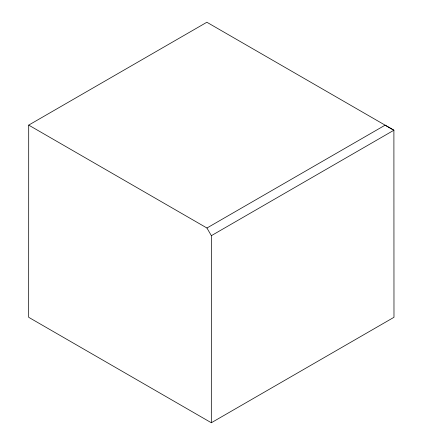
<?xml version="1.0" encoding="UTF-8"?>
<svg xmlns="http://www.w3.org/2000/svg" width="445" height="445" viewBox="0 0 445 445"><rect width="100%" height="100%" fill="white"/><g stroke="black" fill="none" stroke-linecap="round" stroke-linejoin="round"><path stroke-width="0.67" d="M211.325 422.75L211.358 235.672L206.942 228.018L28.703 125.112L28.669 317.296L211.325 422.75L393.981 317.296L393.897 130.229L206.864 22.25L28.703 125.112M206.942 228.018L385.103 125.178L393.897 130.229L211.358 235.672"/></g></svg>
